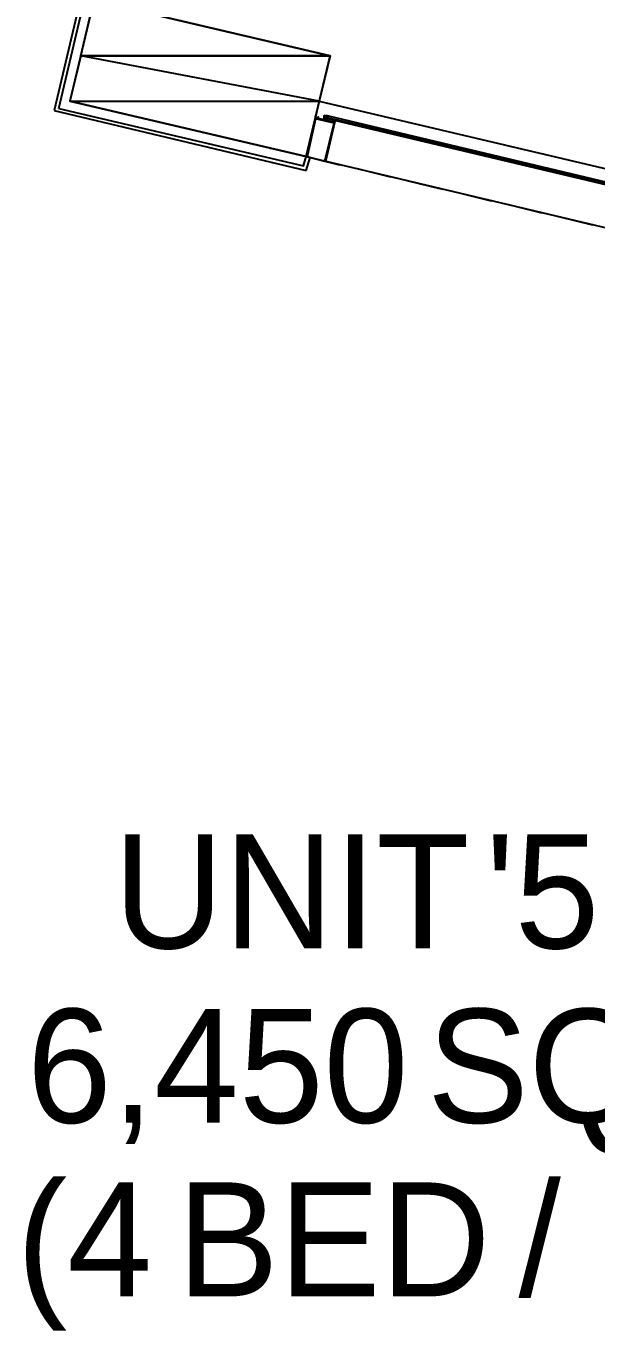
# Model space of a CAD drawing. Header units: feet. Extents: x -84 to 198, y -22 to 181.
# Drawn here: x 99.19 to 107.42, y 130.06 to 148.81 of the extents above; entities that cross this region are included whole.
import ezdxf
from ezdxf.enums import TextEntityAlignment as Align

# ---------------------------------------------------------------- set-up
doc = ezdxf.new("R2010")
doc.units = ezdxf.units.FT
for name, color, linetype in [('A-LINEA', 7, 'CONTINUOUS'), ('A-MURO-CONCRETO', 8, 'CONTINUOUS'), ('A-TEXTO-PDF', 3, 'CONTINUOUS')]:
    doc.layers.add(name, color=color, linetype=linetype)

msp = doc.modelspace()

# ---------------------------------------------------------------- linework, layer by layer
at = {"layer": 'A-LINEA'}
for p, q in [((100, 149.2844), (99.6, 147.5911)), ((99.6667, 147.6178), (100.04, 149.2178)), ((99.6, 147.5911), (103.24, 146.7244)), ((103.4267, 147.7244), (117.0533, 144.5111)), ((103.4, 147.4978), (103.4, 147.4978)), ((103.4, 147.4978), (103.4, 147.4978)), ((103.5067, 147.4978), (103.4933, 147.4978)), ((103.4933, 147.4978), (103.4933, 147.4978)), ((103.4933, 147.4978), (103.4933, 147.4978)), ((103.4933, 147.4978), (103.4933, 147.4978)), ((103.4933, 147.4978), (103.4933, 147.4978)), ((103.4933, 147.4978), (103.4933, 147.4978)), ((103.4933, 147.4978), (103.4933, 147.4978)), ((103.4933, 147.4978), (103.5067, 147.4978)), ((103.4933, 147.4978), (103.5067, 147.4978)), ((103.4933, 147.4978), (103.4933, 147.4978)), ((103.4933, 147.4978), (103.4933, 147.4978)), ((103.4933, 147.4978), (103.4933, 147.4978)), ((103.4933, 147.4844), (103.4933, 147.4844)), ((103.4933, 147.4844), (103.4933, 147.4844)), ((103.4933, 147.4844), (103.4933, 147.4844)), ((103.4933, 147.4844), (103.4933, 147.4844)), ((103.5067, 147.4844), (103.4933, 147.4844)), ((103.4933, 147.4844), (103.4933, 147.4844)), ((103.4933, 147.4844), (103.4933, 147.4844)), ((103.4933, 147.4844), (103.4933, 147.4844)), ((103.4933, 147.4844), (103.4933, 147.4844)), ((103.4933, 147.4844), (103.4933, 147.4844)), ((103.4933, 147.4844), (103.4933, 147.4844)), ((103.4933, 147.4844), (103.4933, 147.4844)), ((103.4933, 147.4844), (103.4933, 147.4844)), ((103.4933, 147.4711), (103.4933, 147.4711)), ((103.5063, 147.5116), (103.5627, 147.4983)), ((103.5067, 147.5244), (103.5067, 147.5244)), ((103.5067, 147.5244), (103.5067, 147.5244)), ((103.5067, 147.5244), (103.5067, 147.5244)), ((103.5067, 147.5244), (103.5067, 147.5111)), ((103.5067, 147.5244), (103.5067, 147.5244)), ((103.5067, 147.5111), (103.5067, 147.5111)), ((103.52, 147.5111), (103.5067, 147.5111)), ((103.5067, 147.5111), (103.5067, 147.5111)), ((103.5067, 147.5111), (103.5067, 147.5111)), ((103.5067, 147.5111), (103.5067, 147.5111)), ((103.5067, 147.5111), (103.5067, 147.5111)), ((103.5067, 147.5111), (103.5067, 147.5111)), ((103.5067, 147.5111), (103.5067, 147.5111)), ((103.5067, 147.5111), (103.52, 147.5111)), ((103.5067, 147.5111), (103.5067, 147.5111)), ((103.5067, 147.5111), (103.5067, 147.4978)), ((103.5067, 147.5111), (103.5067, 147.5111)), ((103.5067, 147.4978), (103.5067, 147.5111)), ((103.5067, 147.5111), (103.5067, 147.5111)), ((103.5067, 147.5111), (103.5067, 147.5111)), ((103.5067, 147.5111), (103.52, 147.5111)), ((103.5067, 147.5111), (103.5067, 147.5111)), ((103.5067, 147.5111), (103.5067, 147.5111)), ((103.5067, 147.5111), (103.5067, 147.5111)), ((103.5067, 147.5111), (103.5067, 147.5111)), ((103.5067, 147.5111), (103.5067, 147.5111)), ((103.5067, 147.5111), (103.5067, 147.5111)), ((103.5067, 147.5111), (103.5067, 147.5111)), ((103.5067, 147.5111), (103.5067, 147.5111)), ((103.5067, 147.4978), (103.5067, 147.4978)), ((103.5067, 147.4978), (103.5067, 147.4978)), ((103.5067, 147.4978), (103.5067, 147.4978)), ((103.5067, 147.4978), (103.5067, 147.4978)), ((103.5067, 147.4978), (103.5067, 147.4978)), ((103.5067, 147.4978), (103.5067, 147.4978)), ((103.5067, 147.4978), (103.5067, 147.4978)), ((103.5067, 147.4978), (103.5067, 147.4978)), ((103.5067, 147.4978), (103.5067, 147.4978)), ((103.5067, 147.4978), (103.5067, 147.4844)), ((103.5067, 147.4978), (103.5067, 147.4978)), ((103.5067, 147.4978), (103.5067, 147.4978)), ((103.52, 147.4978), (103.5067, 147.4978)), ((103.5067, 147.4978), (103.5067, 147.4978)), ((103.5067, 147.4978), (103.5067, 147.4978)), ((103.5067, 147.4978), (103.5067, 147.4844)), ((103.5067, 147.4978), (103.5067, 147.4978)), ((103.5067, 147.4978), (103.52, 147.4978)), ((103.5067, 147.4844), (103.5067, 147.4978)), ((103.5067, 147.4978), (103.5067, 147.4978)), ((103.5067, 147.4978), (103.5067, 147.4978)), ((103.5067, 147.4844), (103.5067, 147.4978)), ((103.5067, 147.4978), (103.5067, 147.4978)), ((103.5067, 147.4978), (103.5067, 147.4978)), ((103.5067, 147.4844), (103.5067, 147.4844)), ((103.5067, 147.4844), (103.5067, 147.4844)), ((103.52, 147.5111), (103.52, 147.5111)), ((103.52, 147.5111), (103.52, 147.5111)), ((103.52, 147.5111), (103.52, 147.5111)), ((103.52, 147.5111), (103.52, 147.4978)), ((103.5333, 147.5111), (103.52, 147.5111)), ((103.52, 147.5111), (103.52, 147.5111)), ((103.52, 147.5111), (103.52, 147.5111)), ((103.52, 147.5111), (103.52, 147.5111)), ((103.52, 147.5111), (103.52, 147.4978)), ((103.5333, 147.5111), (103.52, 147.5111)), ((103.52, 147.5111), (103.52, 147.5111)), ((103.52, 147.5111), (103.52, 147.5111)), ((103.52, 147.5111), (103.52, 147.5111)), ((103.52, 147.5111), (103.52, 147.5111)), ((103.52, 147.5111), (103.52, 147.5111)), ((103.52, 147.5111), (103.52, 147.5111)), ((103.52, 147.5111), (103.52, 147.5111)), ((103.52, 147.5111), (103.52, 147.5111)), ((103.52, 147.5111), (103.52, 147.5111)), ((103.52, 147.5111), (103.52, 147.5111)), ((103.52, 147.5111), (103.52, 147.5111)), ((103.52, 147.5111), (103.52, 147.5111)), ((103.52, 147.5111), (103.52, 147.5111)), ((103.52, 147.5111), (103.52, 147.5111)), ((103.52, 147.5111), (103.52, 147.5111)), ((103.52, 147.4978), (103.52, 147.4978)), ((103.5333, 147.4978), (103.52, 147.4978)), ((103.52, 147.4978), (103.52, 147.4978)), ((103.52, 147.4978), (103.52, 147.4978)), ((103.52, 147.4978), (103.52, 147.4978)), ((103.52, 147.4978), (103.52, 147.4978)), ((103.52, 147.4978), (103.52, 147.4978)), ((103.52, 147.4978), (103.52, 147.4978)), ((103.52, 147.4978), (103.52, 147.4978)), ((103.52, 147.4978), (103.5333, 147.4978)), ((103.52, 147.4978), (103.52, 147.4978)), ((103.52, 147.4978), (103.52, 147.4978)), ((103.52, 147.4978), (103.52, 147.4978)), ((103.52, 147.4978), (103.52, 147.4978)), ((103.52, 147.4978), (103.52, 147.4978)), ((103.52, 147.4978), (103.52, 147.4978)), ((103.52, 147.4978), (103.52, 147.4978)), ((103.52, 147.4978), (103.52, 147.4978)), ((103.52, 147.4978), (103.52, 147.4978)), ((103.52, 147.4978), (103.52, 147.4978)), ((103.52, 147.4978), (103.52, 147.4978)), ((103.52, 147.4978), (103.52, 147.4978)), ((103.52, 147.4978), (103.52, 147.4978)), ((103.52, 147.4978), (103.52, 147.4978)), ((103.52, 147.4978), (103.52, 147.4978)), ((103.52, 147.4978), (103.52, 147.4978)), ((103.52, 147.4978), (103.52, 147.4978)), ((103.52, 147.4978), (103.52, 147.4978)), ((103.52, 147.4978), (103.52, 147.4978)), ((103.52, 147.4978), (103.52, 147.4978)), ((103.52, 147.4978), (103.52, 147.4978)), ((103.5333, 147.4978), (103.52, 147.4978)), ((103.52, 147.4978), (103.52, 147.4978)), ((103.52, 147.4978), (103.52, 147.4978)), ((103.52, 147.4978), (103.52, 147.4978)), ((103.52, 147.4978), (103.52, 147.4978)), ((103.5333, 147.5111), (103.5333, 147.5111)), ((103.5333, 147.5111), (103.5333, 147.4978)), ((103.5333, 147.5111), (103.5333, 147.5111)), ((103.5333, 147.5111), (103.5333, 147.5111)), ((103.5333, 147.5111), (103.5333, 147.5111)), ((103.5333, 147.5111), (103.5333, 147.5111)), ((103.5333, 147.5111), (103.5333, 147.5111)), ((103.5333, 147.5111), (103.5333, 147.5111)), ((103.5333, 147.4978), (103.5333, 147.5111)), ((103.5333, 147.5111), (103.5333, 147.5111)), ((103.5333, 147.5111), (103.5333, 147.5111)), ((103.5333, 147.5111), (103.5333, 147.5111)), ((103.5333, 147.5111), (103.5333, 147.5111)), ((103.5333, 147.5111), (103.5333, 147.5111)), ((103.5333, 147.4978), (103.5333, 147.5111)), ((103.5333, 147.5111), (103.5333, 147.5111)), ((103.5333, 147.5111), (103.5333, 147.5111)), ((103.5333, 147.4978), (103.5333, 147.5111)), ((103.5467, 147.4978), (103.5333, 147.4978)), ((103.5333, 147.4978), (103.5333, 147.4844)), ((103.5333, 147.4978), (103.5333, 147.4844)), ((103.5333, 147.4978), (103.5333, 147.4978)), ((103.5333, 147.4978), (103.5333, 147.4978)), ((103.5333, 147.4978), (103.5333, 147.4978)), ((103.5333, 147.4978), (103.5333, 147.4978)), ((103.5333, 147.4978), (103.5333, 147.4978)), ((103.5333, 147.4978), (103.5333, 147.4978)), ((103.5333, 147.4978), (103.5333, 147.4978)), ((103.5333, 147.4978), (103.5333, 147.4978)), ((103.5333, 147.4978), (103.5333, 147.4978)), ((103.5333, 147.4978), (103.5333, 147.4978)), ((103.5333, 147.4978), (103.5333, 147.4978)), ((103.5333, 147.4978), (103.5333, 147.4978)), ((103.5333, 147.4978), (103.5333, 147.4978)), ((103.5333, 147.4978), (103.5333, 147.4978)), ((103.5333, 147.4978), (103.5333, 147.4978)), ((103.5333, 147.4978), (103.5333, 147.4978)), ((103.5333, 147.4978), (103.5333, 147.4978)), ((103.5333, 147.4978), (103.5333, 147.4978)), ((103.5333, 147.4978), (103.5333, 147.4978)), ((103.5333, 147.4978), (103.5333, 147.4978)), ((103.5333, 147.4978), (103.5333, 147.4978)), ((103.5333, 147.4978), (103.5333, 147.4978)), ((103.5333, 147.4978), (103.5333, 147.4978)), ((103.5333, 147.4978), (103.5333, 147.4978)), ((103.5333, 147.4978), (103.5333, 147.4978)), ((103.5333, 147.4978), (103.5333, 147.4978)), ((103.5333, 147.4844), (103.5333, 147.4844)), ((103.5333, 147.4844), (103.5333, 147.4844)), ((103.5467, 147.4844), (103.5333, 147.4844)), ((103.5333, 147.4844), (103.5333, 147.4844)), ((103.5333, 147.4844), (103.5333, 147.4844)), ((103.5333, 147.4844), (103.5333, 147.4844)), ((103.5467, 147.4844), (103.5333, 147.4711)), ((103.5333, 147.4844), (103.5333, 147.4844)), ((103.5467, 147.4844), (103.5333, 147.4711)), ((103.5333, 147.4844), (103.5467, 147.4844)), ((103.5333, 147.4844), (103.5333, 147.4844)), ((103.5333, 147.4844), (103.5333, 147.4844)), ((103.5467, 147.4844), (103.5333, 147.4844)), ((103.5467, 147.5111), (103.5467, 147.5111)), ((103.5467, 147.5111), (103.5467, 147.5111)), ((103.5467, 147.5111), (103.5467, 147.5111)), ((103.5467, 147.5111), (103.5467, 147.4978)), ((103.5467, 147.5111), (103.5467, 147.5111)), ((103.5467, 147.5111), (103.5467, 147.4978)), ((103.5467, 147.5111), (103.5467, 147.5111)), ((103.5467, 147.5111), (103.5467, 147.5111)), ((103.5467, 147.5111), (103.5467, 147.5111)), ((103.5467, 147.4978), (103.5467, 147.4978)), ((103.5467, 147.4978), (103.5467, 147.4978)), ((103.5467, 147.4978), (103.5467, 147.4978)), ((103.5467, 147.4978), (103.5467, 147.4978)), ((103.5467, 147.4978), (103.5467, 147.4978)), ((103.5467, 147.4978), (103.5467, 147.4978)), ((103.5467, 147.4978), (103.5467, 147.4978)), ((103.5467, 147.4978), (103.5467, 147.4978)), ((103.5467, 147.4978), (103.5467, 147.4844)), ((103.5467, 147.4978), (103.5467, 147.4978)), ((103.5467, 147.4978), (103.5467, 147.4978)), ((103.5467, 147.4978), (103.5467, 147.4978)), ((103.5467, 147.4978), (103.5467, 147.4844)), ((103.5467, 147.4978), (103.5467, 147.4978)), ((103.5467, 147.4978), (103.5467, 147.4978)), ((103.5467, 147.4978), (103.5467, 147.4978)), ((103.5467, 147.4978), (103.5467, 147.4978)), ((103.5467, 147.4844), (103.5467, 147.4844)), ((103.5467, 147.4844), (103.5467, 147.4844)), ((103.5467, 147.4844), (103.5467, 147.4844)), ((103.5467, 147.4844), (103.5467, 147.4844)), ((103.5467, 147.4844), (103.5467, 147.4844)), ((103.5467, 147.4844), (103.5467, 147.4844)), ((103.5467, 147.4844), (103.5467, 147.4711)), ((103.5467, 147.4844), (103.5467, 147.4844)), ((103.5467, 147.4844), (103.5467, 147.4844)), ((103.5467, 147.4844), (103.5467, 147.4844)), ((103.5467, 147.4844), (103.5467, 147.4844)), ((103.5467, 147.4844), (103.5467, 147.4844)), ((103.5467, 147.4844), (103.5467, 147.4844)), ((103.5467, 147.4844), (103.5467, 147.4844)), ((103.5467, 147.4844), (103.5467, 147.4844)), ((103.5467, 147.4844), (103.5467, 147.4844)), ((103.5467, 147.4711), (103.5467, 147.4711)), ((103.5467, 147.4711), (103.5467, 147.4711)), ((103.5467, 147.4711), (103.5467, 147.4711)), ((103.5467, 147.4711), (103.5467, 147.4711)), ((103.5467, 147.4711), (103.5467, 147.4711)), ((103.5467, 147.4711), (103.5467, 147.4711)), ((103.56, 147.5111), (103.56, 147.5111)), ((103.24, 146.9244), (103.72, 146.8044)), ((103.24, 146.7244), (103.2933, 146.9111)), ((103.52, 146.8578), (107.6133, 145.8844)), ((103.9733, 146.7511), (104.4533, 146.6311)), ((104.6933, 146.5778), (105.1867, 146.4578)), ((105.4267, 146.4044), (105.9067, 146.2844)), ((106.16, 146.2311), (106.64, 146.1111)), ((106.88, 146.0578), (107.3733, 145.9378))]:
    msp.add_line(p, q, dxfattribs=at)
for points in [[(103.24, 146.9244), (103.5867, 148.3778), (100.1733, 149.1778), (99.8267, 147.7244), (103.24, 146.9244)], [(99.6667, 147.6178), (103.2, 146.7911), (103.24, 146.9244)], [(103.24, 146.9244), (103.52, 146.8578), (103.6533, 147.4178), (103.3733, 147.4844), (103.24, 146.9244)], [(103.2533, 146.9244), (103.5067, 146.8578), (103.64, 147.4044), (103.3733, 147.4711), (103.2533, 146.9244)], [(103.4133, 147.4711), (103.3867, 147.4844), (103.3867, 147.4844), (103.3867, 147.4711), (103.3867, 147.4711), (103.3867, 147.4711), (103.3867, 147.4711), (103.3867, 147.4711), (103.3733, 147.4711), (103.3733, 147.4844), (103.3867, 147.4844), (103.3867, 147.4844), (103.3867, 147.4844), (103.3733, 147.4844), (103.3733, 147.4844), (103.3733, 147.5111), (103.3733, 147.5111), (103.3733, 147.5111)], [(103.3867, 147.5111), (103.3867, 147.5111), (103.3867, 147.5111)], [(103.4133, 147.4978), (103.4133, 147.4978), (103.4133, 147.4978), (103.4133, 147.4844), (103.4133, 147.4844)], [(103.5067, 147.5244), (103.4933, 147.5111), (103.4933, 147.4978), (103.4933, 147.4844), (103.4933, 147.4711)], [(103.5464, 147.461), (103.5307, 147.484), (103.5072, 147.4691)], [(103.5467, 147.4978), (103.5333, 147.4978), (103.5333, 147.5111)], [(103.5467, 147.5111), (103.5333, 147.5111), (103.5333, 147.4978)], [(103.5333, 147.4844), (103.5467, 147.4844), (103.5333, 147.4844)], [(103.56, 147.5111), (107.88, 146.4844), (107.8667, 146.4711), (103.5467, 147.4844), (103.5467, 147.4978), (103.5467, 147.5111), (103.56, 147.5111)], [(103.5467, 147.4711), (103.5467, 147.4844), (103.5467, 147.4978), (103.5467, 147.5111), (103.56, 147.5111)], [(103.5467, 147.4844), (107.8667, 146.4711), (107.8667, 146.4578), (107.8667, 146.4444), (103.5467, 147.4711), (103.5467, 147.4844)], [(103.64, 147.4311), (103.6133, 147.4311), (103.6133, 147.4311), (103.6267, 147.4444), (103.6267, 147.4444), (103.6267, 147.4444), (103.6267, 147.4444)], [(103.64, 147.4178), (103.64, 147.4178), (103.6267, 147.4178), (103.6267, 147.4178), (103.6267, 147.4178), (103.64, 147.4178), (103.64, 147.4178), (103.64, 147.4178), (103.64, 147.4178), (103.64, 147.4178), (103.64, 147.4178), (103.64, 147.4178), (103.6533, 147.4178), (103.6533, 147.4178), (103.6667, 147.4444), (103.6667, 147.4444)], [(103.64, 147.4444), (103.64, 147.4444), (103.64, 147.4444)], [(103.6533, 147.4444), (103.6533, 147.4444), (103.6533, 147.4444)]]:
    msp.add_lwpolyline(points, dxfattribs=at)
for points in [[(103.3867, 147.4844), (103.3867, 147.4844), (103.3867, 147.4711), (103.3867, 147.4711)], [(103.64, 147.4178), (103.64, 147.4178), (103.64, 147.4178), (103.64, 147.4178)]]:
    msp.add_lwpolyline(points, close=True, dxfattribs=at)
at = {"layer": 'A-MURO-CONCRETO'}
for points in [[(100.1733, 149.1778), (103.5867, 148.3778), (99.9867, 148.3778), (100.1733, 149.1778), (100.1733, 149.1778)], [(99.9867, 148.3778), (99.8267, 147.7244), (103.4267, 147.7244), (99.9867, 148.3778)], [(99.9867, 148.3778), (103.5867, 148.3778), (103.4267, 147.7244), (99.9867, 148.3778), (99.9867, 148.3778)], [(99.8267, 147.7244), (103.4267, 147.7244), (103.24, 146.9244), (99.8267, 147.7244), (99.8267, 147.7244)]]:
    msp.add_lwpolyline(points, dxfattribs=at)

# ---------------------------------------------------------------- texts
at = {"layer": 'A-TEXTO-PDF'}
for s, p in [('UNIT', (103.0268, 135.4852)), ("'5ND'", (108.4494, 135.4852)), ('6,450', (101.9606, 132.9652)), ('SQ.', (106.8792, 132.9652)), ('(4', (100.0346, 130.4585)), ('BED', (103.6363, 130.4585)), ('/', (106.6094, 130.4585))]:
    msp.add_text(s, height=1.646, dxfattribs=at).set_placement(p, align=Align.CENTER)

doc.saveas('drawing.dxf')
